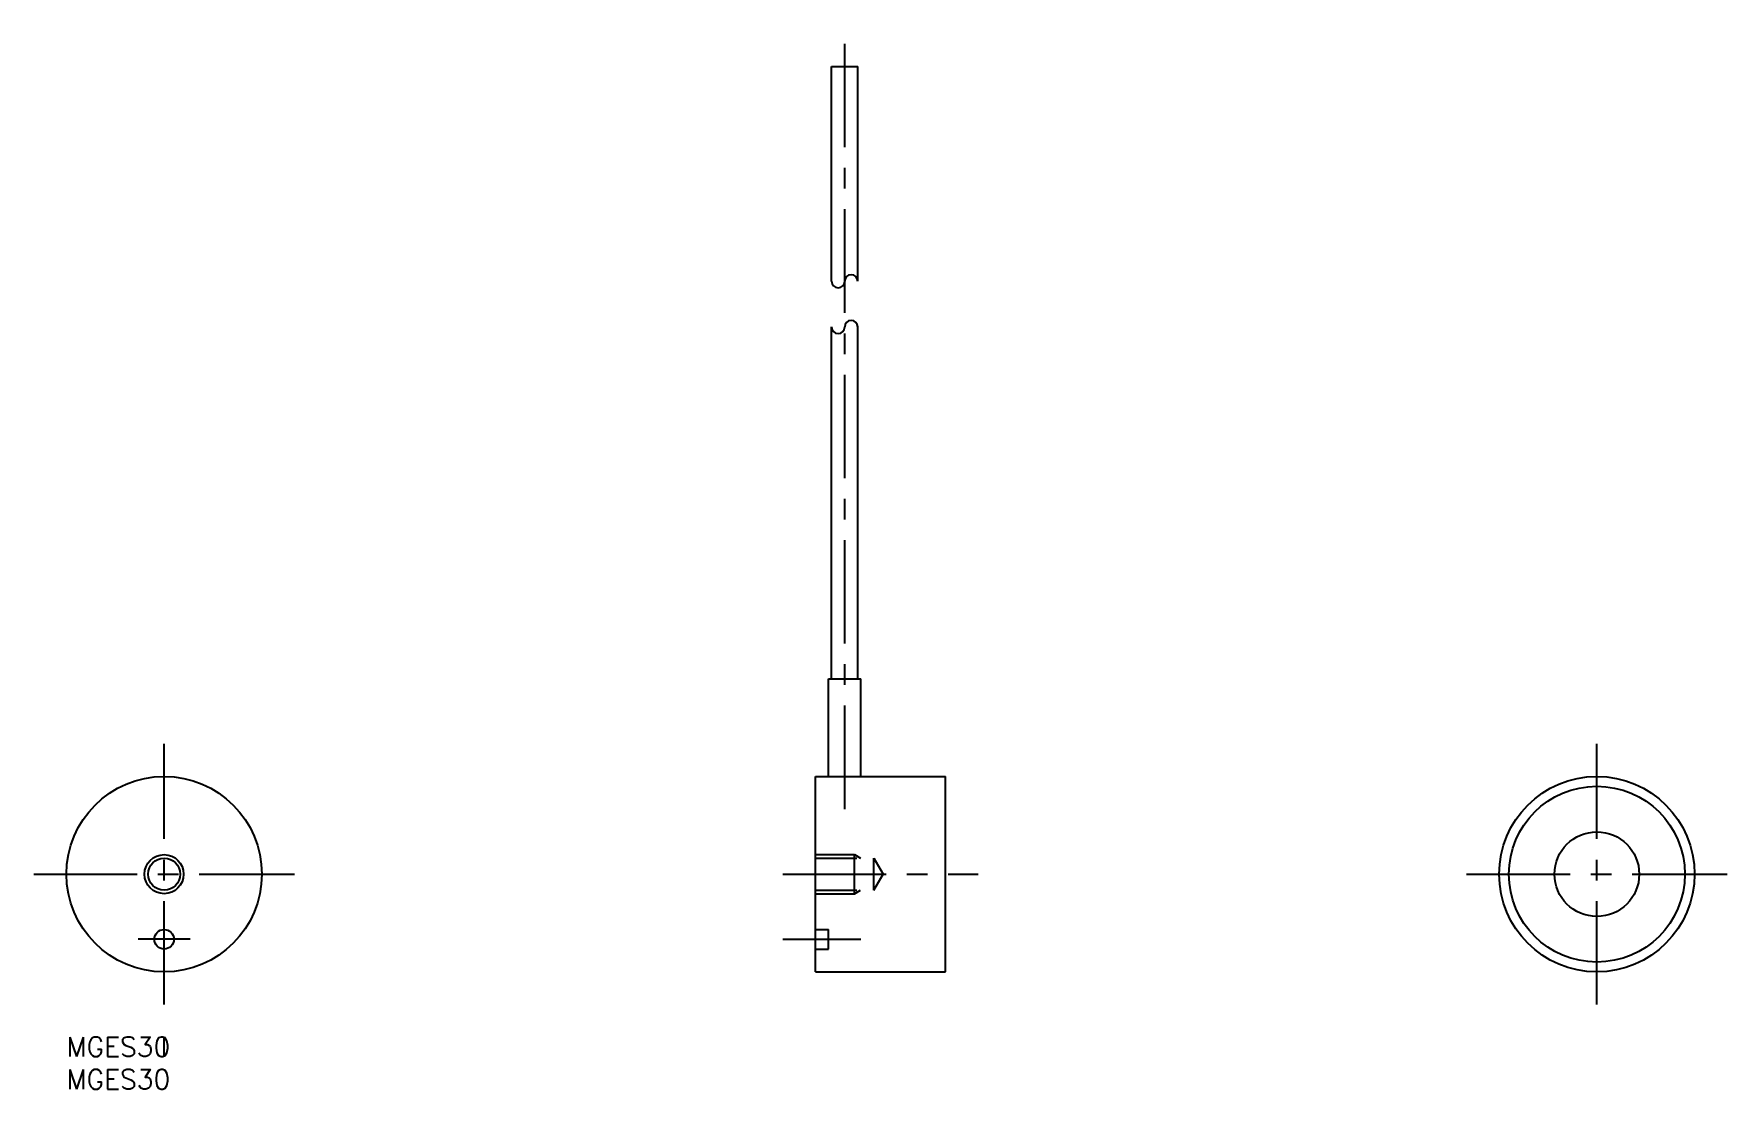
# Model space of a CAD drawing. Extents: x -5 to 255, y -8 to 154.
import ezdxf

# ---------------------------------------------------------------- set-up
doc = ezdxf.new("R2010")
doc.units = 0
doc.header["$LTSCALE"] = 0.5
doc.linetypes.add('CENTER', pattern=[50.8, 31.75, -6.35, 6.35, -6.35])
doc.linetypes.add('DASHED', pattern=[19.05, 12.7, -6.35])
for name, color, linetype in [('MSM_CENTER', 1, 'CENTER'), ('MSM_CONTINUOUS', 7, 'CONTINUOUS'), ('MSM_DASHED', 4, 'DASHED'), ('MSM_NARROW', 5, 'CONTINUOUS'), ('MSM_PART_NUMBER', 7, 'CONTINUOUS')]:
    doc.layers.add(name, color=color, linetype=linetype)
doc.styles.get("Standard").update_dxf_attribs({"font": 'txt.shx', "height": 3, "bigfont": 'bigfont.shx'})

# ---------------------------------------------------------------- blocks, each defined once
blk = doc.blocks.new('*U2')
at = {"layer": 'MSM_PART_NUMBER'}
blk.add_text('MGES30', height=3, dxfattribs=at).set_placement((0, -3))
blk = doc.blocks.new('*U3')
at = {"layer": 'MSM_PART_NUMBER'}
blk.add_text('MGES30', height=3, dxfattribs=at).set_placement((0, -8))

msp = doc.modelspace()

# ---------------------------------------------------------------- linework, layer by layer
at = {"layer": 'MSM_CENTER'}
for p, q in [((119.5, 35), (119.5, 154)), ((15, 5), (15, 45)), ((235, 5), (235, 45)), ((-5, 25), (35, 25)), ((110, 25), (140, 25)), ((215, 25), (255, 25)), ((19, 15), (11, 15)), ((110, 15), (122, 15)), ((15, -3.04), (15, 0))]:
    msp.add_line(p, q, dxfattribs=at)
at = {"layer": 'MSM_CONTINUOUS'}
for p, q in [((117.5, 116.02), (117.5, 149)), ((117.5, 149), (121.5, 149)), ((121.5, 116.02), (121.5, 149)), ((117.5, 55), (117.5, 109)), ((121.5, 55), (121.5, 109)), ((117, 40), (117, 55)), ((117, 55), (122, 55)), ((122, 40), (122, 55)), ((115, 10), (115, 40)), ((115, 40), (135, 40)), ((135, 10), (135, 40)), ((115, 10), (135, 10))]:
    msp.add_line(p, q, dxfattribs=at)
for centre, radius in [((15, 25), 15), ((235, 25), 15), ((235, 25), 13.5), ((235, 25), 6.5), ((15, 25), 2.46), ((15, 15), 1.5)]:
    msp.add_circle(centre, radius, dxfattribs=at)
for centre, start, end in [((120.5, 116.02), 360, 180), ((118.5, 116.02), 180, 360), ((120.5, 109), 360, 180), ((118.5, 109), 180, 360)]:
    msp.add_arc(centre, 1, start, end, dxfattribs=at)
at = {"layer": 'MSM_DASHED'}
for p, q in [((115, 28), (121, 28)), ((115, 27.46), (124, 27.46)), ((121, 22), (121, 28)), ((121, 28), (121.94, 27.46)), ((124, 22.54), (124, 27.46)), ((124, 27.46), (125.42, 25)), ((124, 22.54), (125.42, 25)), ((115, 22.54), (124, 22.54)), ((115, 22), (121, 22)), ((121, 22), (121.94, 22.54)), ((115, 16.5), (117, 16.5)), ((117, 13.5), (117, 16.5)), ((115, 13.5), (117, 13.5))]:
    msp.add_line(p, q, dxfattribs=at)
at = {"layer": 'MSM_NARROW'}
msp.add_circle((15, 25), 3, dxfattribs=at)

# ---------------------------------------------------------------- block references
at = {"layer": 'MSM_CONTINUOUS'}
for name in ['*U2', '*U3']:
    msp.add_blockref(name, (0, 0), dxfattribs=at)

doc.saveas('drawing.dxf')
